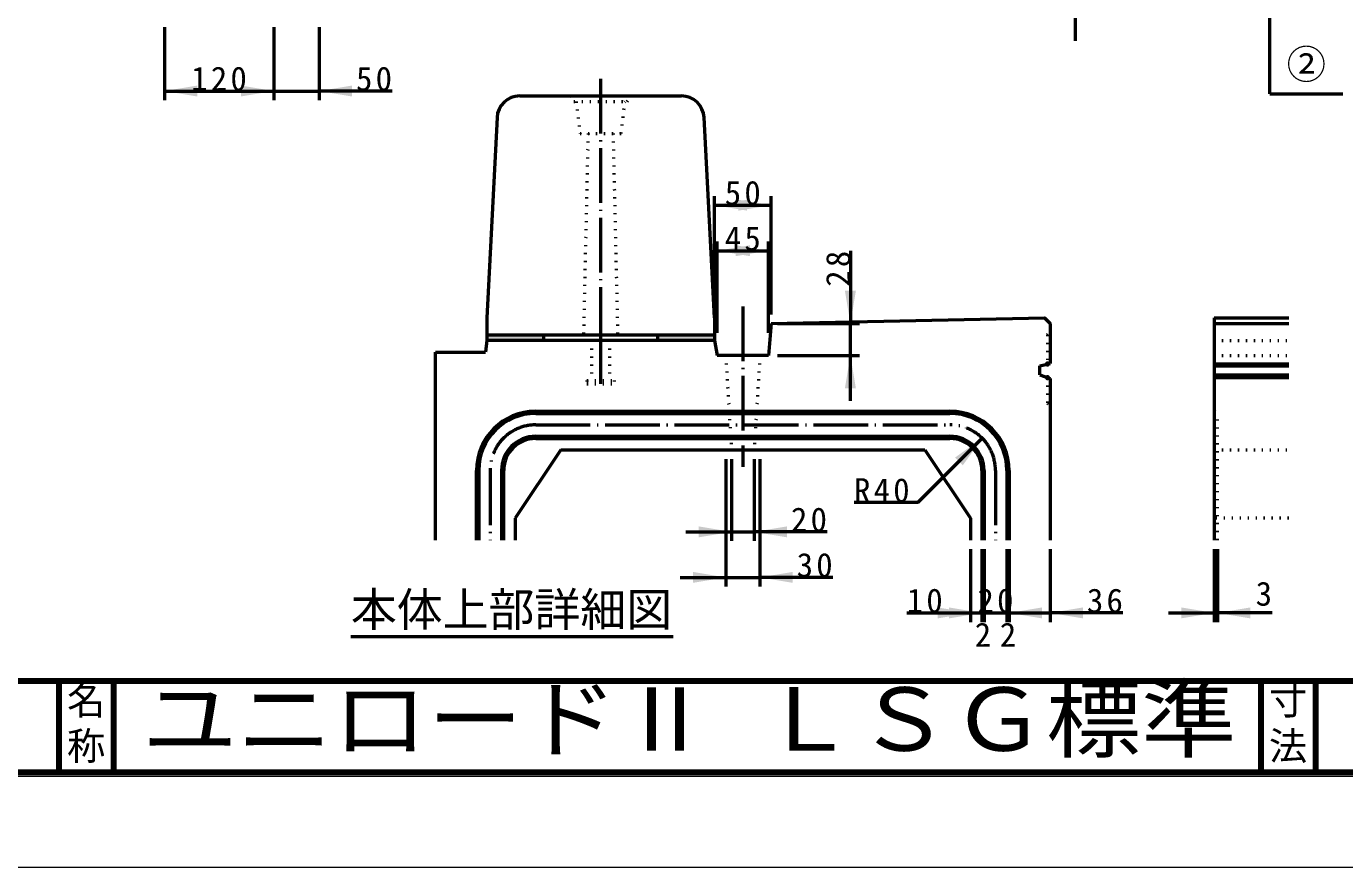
# Model space of a CAD drawing. Units: millimetres, scale not verified. Extents: x -2102 to 2102, y -1485 to 1485.
# Drawn here: x -318 to 1130, y -1485 to -561 of the extents above; entities that cross this region are included whole.
import ezdxf
from ezdxf.enums import TextEntityAlignment as Align

# ---------------------------------------------------------------- set-up
doc = ezdxf.new("R2010")
doc.units = ezdxf.units.MM
doc.header["$LTSCALE"] = 5
doc.header["$PDMODE"] = 32
doc.header["$PDSIZE"] = 2.5
doc.linetypes.add('DOTTED', pattern=[1.75, 0.25, -1.5])
doc.linetypes.add('LONG_DASHED_DOTTED', pattern=[15.25, 12, -1.5, 0.25, -1.5])
doc.layers.add('0-0_V-nasSTD', color=7, linetype='Continuous', lineweight=35)
doc.layers.add('0-1_0', color=7, linetype='Continuous', lineweight=50)
doc.styles.add('ＭＳ ゴシック', font='')
doc.styles.get('ＭＳ ゴシック').set_extended_font_data('MS Gothic')

msp = doc.modelspace()

# ---------------------------------------------------------------- linework, layer by layer
at = {"layer": '0-0_V-nasSTD', "linetype": 'LONG_DASHED_DOTTED', "lineweight": 50}
for p, q in [((833.5, 88.887), (833.5, -577.113)), ((312.423, -618.759), (312.423, -918.759)), ((191.173, -1048.759), (191.173, -1125.259)), ((746.173, -1048.759), (746.173, -1125.259))]:
    msp.add_line(p, q, dxfattribs=at)
at = {"layer": '0-0_V-nasSTD', "lineweight": 50}
for p, q in [((1047.5, -635.16), (1047.5, 9.887)), ((223.673, -637.509), (401.172, -637.509)), ((198.706, -661.228), (187.423, -881.259)), ((437.423, -881.259), (426.139, -661.228)), ((187.423, -881.259), (187.423, -900.009)), ((437.423, -881.259), (437.423, -900.009)), ((986.173, -881.259), (1068.173, -881.259)), ((986.173, -881.259), (986.173, -1125.259)), ((499.923, -887.509), (496.798, -922.509)), ((986.173, -887.509), (1068.173, -887.509)), ((187.423, -906.259), (186.173, -918.759)), ((187.423, -900.009), (187.423, -906.259)), ((187.423, -900.009), (437.423, -900.009)), ((249.923, -900.009), (249.923, -906.259)), ((374.923, -900.009), (374.923, -906.259)), ((437.423, -900.009), (437.423, -906.259)), ((437.423, -906.259), (440.548, -922.509)), ((131.173, -1125.259), (131.173, -918.759)), ((131.173, -918.759), (186.173, -918.759)), ((496.798, -922.509), (440.548, -922.509)), ((986.173, -931.884), (1068.173, -931.884)), ((986.173, -933.759), (1068.173, -933.759)), ((806.173, -947.956), (806.173, -1125.259)), ((986.173, -943.759), (1068.173, -943.759)), ((986.173, -946.884), (1068.173, -946.884)), ((178.673, -1048.759), (178.673, -1125.259)), ((203.673, -1048.759), (203.673, -1125.259)), ((733.673, -1048.759), (733.673, -1125.259)), ((758.673, -1048.759), (758.673, -1125.259))]:
    msp.add_line(p, q, dxfattribs=at)
at = {"layer": '0-0_V-nasSTD', "linetype": 'DOTTED', "lineweight": 50}
for p, q in [((279.923, -637.509), (283.048, -643.759)), ((283.048, -643.759), (341.798, -643.759)), ((285.548, -643.759), (289.923, -678.759)), ((334.923, -678.759), (339.298, -643.759)), ((341.798, -643.759), (344.923, -637.509)), ((289.923, -678.759), (334.923, -678.759)), ((298.673, -678.759), (293.673, -900.009)), ((326.173, -678.759), (331.173, -900.009)), ((986.173, -906.259), (1068.173, -906.259)), ((986.173, -922.509), (1068.173, -922.509)), ((986.173, -983.759), (989.923, -986.259)), ((989.923, -1125.259), (989.923, -986.259)), ((986.173, -1013.759), (989.923, -1011.259)), ((986.173, -1026.259), (1068.173, -1026.259)), ((1068.173, -1101.259), (986.173, -1101.259))]:
    msp.add_line(p, q, dxfattribs=at)
at = {"layer": '0-0_V-nasSTD', "lineweight": 100}
for p, q in [((-282.5, -1280), (-282.5, -1380)), ((-222.5, -1280), (-222.5, -1380)), ((1037.5, -1280), (1037.5, -1380)), ((1097.5, -1280), (1097.5, -1380)), ((-1997.5, -1380), (1997.5, -1380))]:
    msp.add_line(p, q, dxfattribs=at)
at = {"layer": '0-0_V-nasSTD', "lineweight": 18}
for points in [[(-2102.5, -1485), (-2102.5, 1485), (2102.5, 1485), (2102.5, -1485)], [(-2002.5, -1385), (-2002.5, 1385), (2002.5, 1385), (2002.5, -1385)]]:
    msp.add_lwpolyline(points, close=True, dxfattribs=at)
at = {"layer": '0-0_V-nasSTD', "lineweight": 50}
for centre, radius, start, end in [((223.673, -662.509), 25, 90, 177.06433), ((401.172, -662.509), 25, 2.93567, 90), ((241.173, -1048.759), 62.5, 90, 180), ((696.173, -1048.759), 62.5, 0, 90), ((241.173, -1048.759), 37.5, 90, 180), ((696.173, -1048.759), 37.5, 0, 90)]:
    msp.add_arc(centre, radius, start, end, dxfattribs=at)
at = {"layer": '0-0_V-nasSTD', "linetype": 'LONG_DASHED_DOTTED', "lineweight": 50}
for centre, start, end in [((241.173, -1048.759), 90, 180), ((696.173, -1048.759), 0, 90)]:
    msp.add_arc(centre, 50, start, end, dxfattribs=at)
at = {"layer": '0-0_V-nasSTD'}
for points in [[(-166.5, -632.113), (-130.5, -638.113), (-130.5, -626.113)], [(-82.5, -638.113), (-82.5, -626.113), (-46.5, -632.113)], [(3.5, -632.113), (39.5, -638.113), (39.5, -626.113)], [(437.423, -757.509), (473.423, -763.509), (473.423, -751.509)], [(463.923, -763.509), (463.923, -751.509), (499.923, -757.509)], [(440.548, -807.509), (476.548, -813.509), (476.548, -801.509)], [(460.798, -813.509), (460.798, -801.509), (496.798, -807.509)], [(580.798, -851.509), (586.798, -887.509), (592.798, -851.509)], [(187.423, -906.259), (187.423, -900.009), (249.923, -900.009)], [(187.423, -906.259), (249.923, -906.259), (249.923, -900.009)], [(374.923, -906.259), (374.923, -900.009), (437.423, -900.009)], [(374.923, -906.259), (437.423, -906.259), (437.423, -900.009)], [(580.798, -958.509), (586.798, -922.509), (592.798, -958.509)], [(701.83, -1034.617), (710.315, -1043.102), (731.528, -1013.403)], [(420.173, -1122.259), (420.173, -1110.259), (456.173, -1116.259)], [(481.173, -1116.259), (517.173, -1122.259), (517.173, -1110.259)], [(413.923, -1172.259), (413.923, -1160.259), (449.923, -1166.259)], [(487.423, -1166.259), (523.423, -1172.259), (523.423, -1160.259)], [(682.673, -1211.259), (682.673, -1199.259), (718.673, -1205.259)], [(695.173, -1211.259), (695.173, -1199.259), (731.173, -1205.259)], [(761.173, -1205.259), (797.173, -1211.259), (797.173, -1199.259)], [(806.173, -1205.259), (842.173, -1211.259), (842.173, -1199.259)], [(950.173, -1211.259), (950.173, -1199.259), (986.173, -1205.259)], [(989.923, -1205.259), (1025.923, -1211.259), (1025.923, -1199.259)]]:
    msp.add_solid(points, dxfattribs=at)
at = {"layer": '0-1_0'}
for p, q in [((-166.5, -562.113), (-166.5, -642.113)), ((-46.5, -562.113), (-46.5, -642.113)), ((3.5, -562.113), (3.5, -642.113)), ((83.5, -632.113), (3.5, -632.113)), ((1047.5, -635.16), (1127.5, -635.16)), ((437.423, -877.509), (437.423, -747.509)), ((499.923, -877.509), (499.923, -747.509)), ((437.423, -757.509), (499.923, -757.509)), ((440.548, -897.509), (440.548, -797.509)), ((440.548, -807.509), (496.798, -807.509)), ((496.798, -897.509), (496.798, -797.509)), ((586.798, -807.509), (586.798, -887.509)), ((506.798, -887.509), (596.798, -887.509)), ((586.798, -922.509), (586.798, -887.509)), ((806.173, -887.509), (806.173, -931.24)), ((437.423, -906.259), (187.423, -906.259)), ((506.798, -922.509), (596.798, -922.509)), ((586.798, -972.509), (586.798, -922.509)), ((794.923, -933.759), (806.173, -931.24)), ((794.923, -943.759), (794.923, -933.759)), ((794.923, -943.759), (806.173, -947.956)), ((241.173, -983.759), (696.173, -983.759)), ((241.173, -986.259), (696.173, -986.259)), ((241.173, -1011.259), (696.173, -1011.259)), ((660.817, -1084.114), (731.528, -1013.403)), ((268.673, -1026.259), (218.673, -1101.259)), ((241.173, -1013.759), (696.173, -1013.759)), ((268.673, -1026.259), (668.673, -1026.259)), ((668.673, -1026.259), (718.673, -1101.259)), ((449.923, -1036.259), (449.923, -1176.259)), ((456.173, -1036.259), (456.173, -1126.259)), ((481.173, -1036.259), (481.173, -1126.259)), ((487.423, -1036.259), (487.423, -1176.259)), ((176.173, -1088.759), (176.173, -1048.759)), ((206.173, -1088.759), (206.173, -1048.759)), ((731.173, -1048.759), (731.173, -1088.759)), ((761.173, -1048.759), (761.173, -1088.759)), ((660.817, -1084.114), (590.817, -1084.114)), ((176.173, -1125.259), (176.173, -1088.759)), ((206.173, -1125.259), (206.173, -1088.759)), ((731.173, -1088.759), (731.173, -1125.259)), ((761.173, -1088.759), (761.173, -1125.259)), ((218.673, -1101.259), (218.673, -1125.259)), ((718.673, -1101.259), (718.673, -1125.259)), ((406.173, -1116.259), (456.173, -1116.259)), ((456.173, -1116.259), (481.173, -1116.259)), ((561.173, -1116.259), (481.173, -1116.259)), ((718.673, -1135.259), (718.673, -1215.259)), ((731.173, -1135.259), (731.173, -1215.259)), ((733.673, -1135.259), (733.673, -1215.259)), ((758.673, -1135.259), (758.673, -1215.259)), ((761.173, -1135.259), (761.173, -1215.259)), ((806.173, -1135.259), (806.173, -1215.259)), ((986.173, -1135.259), (986.173, -1215.259)), ((989.923, -1135.259), (989.923, -1215.259)), ((399.923, -1166.259), (449.923, -1166.259)), ((449.923, -1166.259), (487.423, -1166.259)), ((567.423, -1166.259), (487.423, -1166.259)), ((648.673, -1205.259), (718.673, -1205.259)), ((718.673, -1205.259), (731.173, -1205.259)), ((768.985, -1205.259), (776.798, -1205.259)), ((886.173, -1205.259), (806.173, -1205.259)), ((936.173, -1205.259), (986.173, -1205.259)), ((986.173, -1205.259), (989.923, -1205.259)), ((1049.923, -1205.259), (989.923, -1205.259)), ((38.187, -1231.044), (392.196, -1231.044))]:
    msp.add_line(p, q, dxfattribs=at)
at = {"layer": '0-1_0', "linetype": 'LONG_DASHED_DOTTED'}
for p, q in [((468.673, -868.759), (468.673, -1045.009)), ((312.423, -897.509), (312.423, -953.759)), ((241.173, -998.759), (696.173, -998.759))]:
    msp.add_line(p, q, dxfattribs=at)
at = {"layer": '0-1_0', "linetype": 'DOTTED'}
for p, q in [((803.298, -900.009), (806.173, -897.134)), ((302.423, -906.259), (302.423, -950.009)), ((322.423, -906.259), (322.423, -950.009)), ((803.298, -900.009), (803.298, -931.884)), ((449.923, -922.509), (456.173, -1026.259)), ((487.423, -922.509), (481.173, -1026.259)), ((297.423, -950.009), (327.423, -950.009)), ((297.423, -950.009), (297.423, -953.759)), ((297.423, -953.759), (327.423, -953.759)), ((327.423, -950.009), (327.423, -953.759))]:
    msp.add_line(p, q, dxfattribs=at)
at = {"layer": '0-1_0', "lineweight": 100}
msp.add_line((-1997.5, -1280), (1997.5, -1280), dxfattribs=at)
at = {"layer": '0-1_0'}
for points in [[(-166.5, -632.113), (-46.5, -632.113), (3.5, -632.113)], [(499.923, -887.509), (799.923, -881.259), (806.173, -887.509)], [(731.173, -1205.259), (733.673, -1205.259), (758.673, -1205.259), (761.173, -1205.259), (806.173, -1205.259)]]:
    msp.add_lwpolyline(points, dxfattribs=at)
at = {"layer": '0-1_0', "linetype": 'DOTTED'}
msp.add_lwpolyline([(803.298, -946.884), (803.298, -975.009), (806.173, -977.884)], dxfattribs=at)
at = {"layer": '0-1_0'}
for centre, radius, start, end in [((241.173, -1048.759), 65, 90, 180), ((696.173, -1048.759), 65, 0, 90), ((241.173, -1048.759), 35, 90, 180), ((696.173, -1048.759), 35, 0, 90)]:
    msp.add_arc(centre, radius, start, end, dxfattribs=at)
for p in [(803.298, -931.884), (803.298, -946.884)]:
    msp.add_point(p, dxfattribs=at)

# ---------------------------------------------------------------- texts
at = {"layer": '0-0_V-nasSTD', "style": 'ＭＳ ゴシック'}
for s, height, p in [('②', 31.67, (1065.9, -628.16)), ('3', 26.39, (1031.923, -1205.259)), ('本体上部詳細図', 36.95, (38.187, -1231.044)), ('2', 26.39, (723.423, -1250.259)), ('2', 26.39, (750.923, -1250.259)), ('名', 30.79, (-273.518, -1326.001)), ('寸', 30.79, (1046.482, -1326.001)), ('称', 30.79, (-273.524, -1375.99)), ('法', 30.79, (1046.476, -1375.99))]:
    msp.add_text(s, height=height, dxfattribs=at).set_placement(p, align=Align.BOTTOM_LEFT)
at = {"layer": '0-0_V-nasSTD', "style": 'ＭＳ ゴシック', "width": 1.1}
msp.add_text('ユニロードⅡ ＬＳＧ標準', height=69.65, dxfattribs=at).set_placement((-191, -1377.53), align=Align.BOTTOM_LEFT)
at = {"layer": '0-0_V-nasSTD', "char_height": 26.39, "attachment_point": 7, "style": 'ＭＳ ゴシック'}
for s, insert in [('\\T1.2;120', (-137.1, -632.113)), ('\\T1.2;50', (43.9, -632.117)), ('\\T1.2;50', (448.873, -757.509)), ('\\T1.2;45', (448.873, -807.509)), ('\\T1.2;R40', (590.817, -1084.114)), ('\\T1.2;20', (521.573, -1116.259)), ('\\T1.2;30', (527.823, -1166.259)), ('\\T1.2;10', (648.673, -1205.259)), ('\\T1.2;20', (726.373, -1205.259)), ('\\T1.2;36', (846.573, -1205.259))]:
    msp.add_mtext(s, dxfattribs=dict(at, insert=insert))
at = {"layer": '0-0_V-nasSTD', "insert": (586.798, -847.109), "char_height": 26.39, "attachment_point": 7, "rotation": 90, "style": 'ＭＳ ゴシック'}
msp.add_mtext('\\T1.2;28', dxfattribs=at)

doc.saveas('drawing.dxf')
